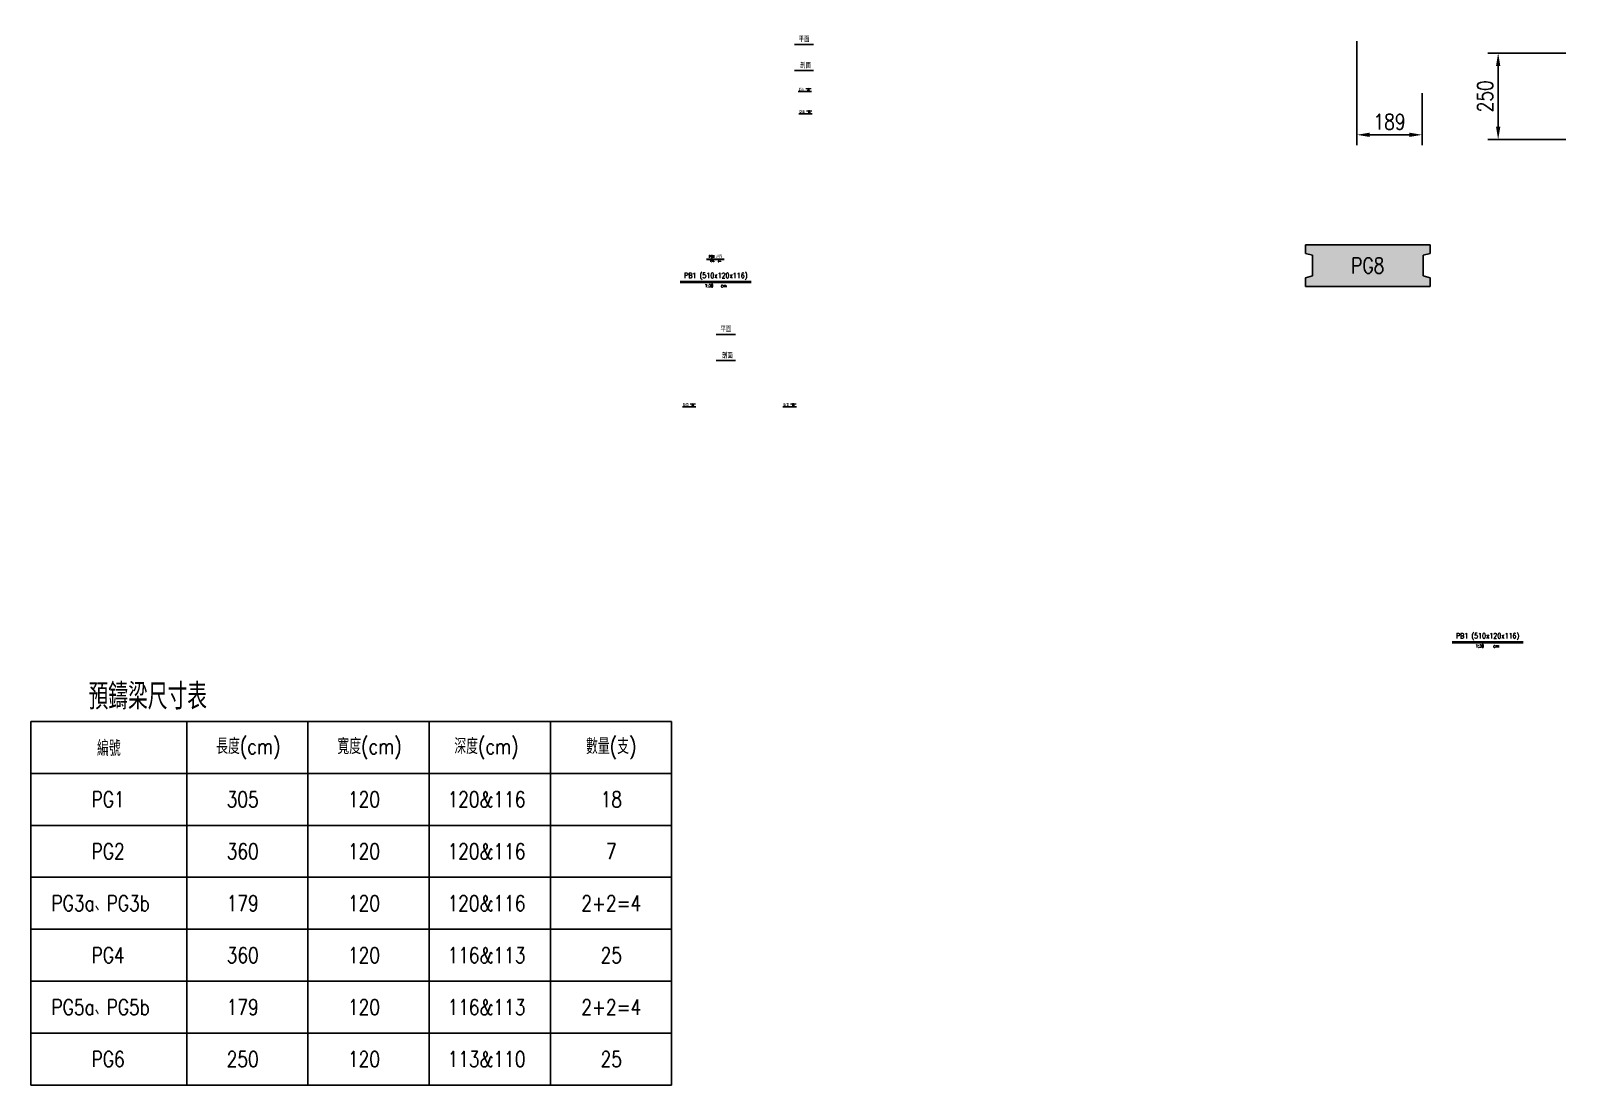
# Model space of a CAD drawing. Extents: x -4206 to 3960, y -1277 to 4499.
# Drawn here: x -4206 to 256, y -1277 to 1767 of the extents above; entities that cross this region are included whole.
import ezdxf
from ezdxf.enums import TextEntityAlignment as Align

# ---------------------------------------------------------------- set-up
doc = ezdxf.new("R2010")
doc.units = 0
doc.header["$LTSCALE"] = 3
doc.header["$PDMODE"] = 35
doc.linetypes.add('DASHED', pattern=[19.05, 12.7, -6.35])
doc.layers.get('0').update_dxf_attribs({"linetype": 'CONTINUOUS'})
doc.layers.get('Defpoints').update_dxf_attribs({"linetype": 'CONTINUOUS'})
for name, color, linetype in [('HB_DIM', 1, 'CONTINUOUS'), ('HB_TXT_CTEXT', 2, 'CONTINUOUS'), ('預鑄梁', 7, 'CONTINUOUS'), ('預鑄梁_HATCH', 253, 'CONTINUOUS'), ('預鑄梁_TXT', 2, 'CONTINUOUS'), ('預鑄梁_外緣', 7, 'DASHED')]:
    doc.layers.add(name, color=color, linetype=linetype)
doc.styles.get("Standard").update_dxf_attribs({"font": 'ROMANS.shx', "width": 0.8, "bigfont": 'LCHINA.shx'})
doc.styles.add('結構平面-V3$0$STANDARD', font='ROMANS', dxfattribs={"width": 0.8, "bigfont": 'LCHINA.shx'})
doc.dimstyles.new('150cm', dxfattribs={"dimscale": 15, "dimtxt": 3, "dimasz": 2.5, "dimexe": 2, "dimexo": 2, "dimgap": 1, "dimtad": 1, "dimdsep": 46, "dimtxsty": 'Standard', "dimcen": 0, "dimclrt": 2, "dimadec": 0, "dimazin": 0, "dimtfac": 1, "dimtix": 1, "dimtmove": 2, "dimatfit": 3, "dimfxl": 1, "dimtolj": 1, "dimtzin": 0, "dimarcsym": 0})

# ---------------------------------------------------------------- blocks, each defined once
blk = doc.blocks.new('beam_Topview')
at = {"layer": 'HB_TXT_CTEXT', "color": 4, "linetype": 'Continuous'}
blk.add_line((-27.8, 0), (27.8, 0), dxfattribs=at)
at = {"layer": 'HB_TXT_CTEXT', "color": 4, "linetype": 'Continuous', "width": 0.8}
blk.add_text('平面', height=15, rotation=360, dxfattribs=at).set_placement((0, 16.5), align=Align.MIDDLE)
blk = doc.blocks.new('beam_SectionSide')
at = {"layer": 'HB_TXT_CTEXT', "color": 4, "linetype": 'Continuous'}
blk.add_line((-27.8, 0), (27.8, 0), dxfattribs=at)
at = {"layer": 'HB_TXT_CTEXT', "color": 4, "linetype": 'Continuous', "width": 0.8}
blk.add_text(' 剖面', height=15, rotation=360, dxfattribs=at).set_placement((0, 16.5), align=Align.MIDDLE)
blk = doc.blocks.new('beam_SectionA')
at = {"layer": 'HB_TXT_CTEXT', "color": 4, "linetype": 'Continuous'}
blk.add_line((-19.5, 0), (19.5, 0), dxfattribs=at)
at = {"layer": 'HB_TXT_CTEXT', "color": 4, "linetype": 'Continuous', "width": 0.8}
blk.add_text('斷面 "A"', height=7.5, rotation=360, dxfattribs=at).set_placement((0, 6.6), align=Align.MIDDLE)
blk = doc.blocks.new('beam_SectionB')
at = {"layer": 'HB_TXT_CTEXT', "color": 4, "linetype": 'Continuous'}
blk.add_line((-19.5, 0), (19.5, 0), dxfattribs=at)
at = {"layer": 'HB_TXT_CTEXT', "color": 4, "linetype": 'Continuous', "width": 0.8}
blk.add_text('斷面 "B"', height=7.5, rotation=360, dxfattribs=at).set_placement((0, 6.6), align=Align.MIDDLE)
blk = doc.blocks.new('beam_title')
at = {"layer": 'HB_TXT_CTEXT', "color": 3, "linetype": 'Continuous'}
blk.add_line((-102.5, 3), (102.5, 3), dxfattribs=at)
at = {"layer": 'HB_TXT_CTEXT', "color": 1, "linetype": 'Continuous'}
blk.add_line((-102.5, 0), (102.5, 0), dxfattribs=at)
at = {"color": 3, "linetype": 'Continuous', "width": 0.8}
blk.add_attdef('A', text='', height=15, dxfattribs=at).set_placement((0, 19.5), align=Align.MIDDLE)
at = {"color": 2, "linetype": 'Continuous', "width": 0.8}
for tag, p in [('1:30', (-22.4, -9)), ('CM', (24.8, -9))]:
    blk.add_attdef(tag, text='', height=9, dxfattribs=at).set_placement(p, align=Align.MIDDLE)
blk = doc.blocks.new('*D39')
at = {"layer": 'Defpoints', "color": 0, "transparency": 16777216}
for p in [(-377.6, 1767), (-188.6, 1617), (-188.6, 1467)]:
    blk.add_point(p, dxfattribs=at)
at = {"layer": 'HB_DIM', "color": 0, "lineweight": -2, "transparency": 16777216}
for p, q in [((-377.6, 1737), (-377.6, 1437)), ((-188.6, 1587), (-188.6, 1437)), ((-340.1, 1467), (-226.1, 1467))]:
    blk.add_line(p, q, dxfattribs=at)
at = {"layer": 'HB_DIM', "color": 0, "transparency": 16777216}
for points in [[(-340.1, 1473.3), (-340.1, 1460.8), (-377.6, 1467)], [(-226.1, 1460.8), (-226.1, 1473.3), (-188.6, 1467)]]:
    blk.add_solid(points, dxfattribs=at)
at = {"layer": 'HB_DIM', "color": 2, "linetype": 'Continuous', "transparency": 16777216, "insert": (-283.1, 1504.5), "char_height": 45, "attachment_point": 5}
blk.add_mtext('\\A1;189', dxfattribs=at)
blk = doc.blocks.new('*D40')
at = {"layer": 'Defpoints', "color": 0, "transparency": 16777216}
for p in [(30.7, 1703.2), (255.7, 1703.2), (255.7, 1453.2)]:
    blk.add_point(p, dxfattribs=at)
at = {"layer": 'HB_DIM', "color": 0, "lineweight": -2, "transparency": 16777216}
for p, q in [((225.7, 1703.2), (0.7, 1703.2)), ((30.7, 1490.7), (30.7, 1665.7)), ((225.7, 1453.2), (0.7, 1453.2))]:
    blk.add_line(p, q, dxfattribs=at)
at = {"layer": 'HB_DIM', "color": 0, "transparency": 16777216}
for points in [[(36.9, 1665.7), (24.4, 1665.7), (30.7, 1703.2)], [(24.4, 1490.7), (36.9, 1490.7), (30.7, 1453.2)]]:
    blk.add_solid(points, dxfattribs=at)
at = {"layer": 'HB_DIM', "color": 2, "linetype": 'Continuous', "transparency": 16777216, "insert": (-6.8, 1578.2), "char_height": 45, "attachment_point": 5, "rotation": 90}
blk.add_mtext('\\A1;250', dxfattribs=at)
blk = doc.blocks.new('PG8')
at = {"layer": '預鑄梁_HATCH'}
blk.add_hatch(color=256, dxfattribs=at).paths.add_polyline_path([(0, 25), (0, 0), (360, 0), (360, 25), (340, 30), (340, 90), (360, 95), (360, 120), (0, 120), (0, 95), (20, 90), (20, 30)])
at = {"layer": '預鑄梁', "linetype": 'DASHED', "ltscale": 50}
blk.add_lwpolyline([(0, 0), (0, 25), (20, 30), (20, 90), (0, 95), (0, 120), (360, 120), (360, 95), (340, 90), (340, 30), (360, 25), (360, 0), (0, 0)], dxfattribs=at)
at = {"layer": '預鑄梁_外緣'}
blk.add_lwpolyline([(0, 0), (0, 25), (20, 30), (20, 90), (0, 95), (0, 120), (360, 120), (360, 95), (340, 90), (340, 30), (360, 25), (360, 0), (0, 0)], dxfattribs=at)
at = {"layer": '預鑄梁_TXT', "linetype": 'Continuous', "style": '結構平面-V3$0$STANDARD', "width": 0.8}
blk.add_text('PG8', height=45, rotation=0, dxfattribs=at).set_placement((180, 60), align=Align.MIDDLE)

msp = doc.modelspace()

# ---------------------------------------------------------------- linework, layer by layer
at = {"layer": 'HB_TXT_CTEXT', "color": 3, "linetype": 'Continuous'}
for p, q in [((-2255.222, 1108.153), (-2204.016, 1108.153)), ((-2330.778, 1043.477), (-2125.728, 1043.477)), ((-4205.652, -226.704), (-4205.652, -1276.704)), ((-2355.652, -226.704), (-4205.652, -226.704)), ((-2355.652, -1276.704), (-2355.652, -226.704)), ((-4205.652, -1276.704), (-2355.652, -1276.704))]:
    msp.add_line(p, q, dxfattribs=at)
at = {"layer": 'HB_TXT_CTEXT', "color": 1, "linetype": 'Continuous'}
for p, q in [((-2255.222, 1106.653), (-2204.016, 1106.653)), ((-2330.778, 1040.477), (-2125.728, 1040.477))]:
    msp.add_line(p, q, dxfattribs=at)
at = {"layer": 'HB_TXT_CTEXT', "color": 4, "linetype": 'Continuous'}
for p, q in [((-2227.055, 890.08), (-2171.54, 890.08)), ((-2227.185, 814.943), (-2171.67, 814.943)), ((-2324.462, 681.801), (-2285.47, 681.801)), ((-2034.512, 681.801), (-1995.52, 681.801)), ((-4205.652, -376.704), (-2355.652, -376.704))]:
    msp.add_line(p, q, dxfattribs=at)
at = {"layer": 'HB_TXT_CTEXT', "color": 7, "linetype": 'Continuous'}
for p, q in [((-3755.652, -226.704), (-3755.652, -1276.704)), ((-3405.652, -226.704), (-3405.652, -1276.704)), ((-3055.652, -226.704), (-3055.652, -1276.704)), ((-2705.652, -226.704), (-2705.652, -1276.704)), ((-4205.652, -526.704), (-2355.652, -526.704)), ((-4205.652, -676.704), (-2355.652, -676.704)), ((-4205.652, -826.704), (-2355.652, -826.704)), ((-4205.652, -976.704), (-2355.652, -976.704)), ((-4205.652, -1126.704), (-2355.652, -1126.704))]:
    msp.add_line(p, q, dxfattribs=at)

# ---------------------------------------------------------------- block references
at = {"color": 0, "linetype": 'Continuous'}
for name, p in [('beam_Topview', (-1973.463, 1727.652)), ('beam_SectionSide', (-1973.593, 1652.515)), ('beam_SectionA', (-1971.059, 1591.867)), ('beam_SectionB', (-1968.994, 1527.455))]:
    msp.add_blockref(name, p, dxfattribs=at)
ref = msp.add_blockref('beam_title', (0, 0), dxfattribs=at)
ref.add_attrib('A', 'PB1 (510x120x116)', dxfattribs={"color": 0, "linetype": 'Continuous', "height": 15, "width": 0.8}).set_placement((-0.003, 19.498), align=Align.MIDDLE)
ref.add_attrib('1:30', '1:30', dxfattribs={"color": 0, "linetype": 'Continuous', "height": 9, "width": 0.8}).set_placement((-22.435, -9.003), align=Align.MIDDLE)
ref.add_attrib('CM', 'cm', dxfattribs={"color": 0, "linetype": 'Continuous', "height": 9, "width": 0.8}).set_placement((24.837, -9.002), align=Align.MIDDLE)
at = {"layer": '預鑄梁'}
msp.add_blockref('PG8', (-525.87, 1029.538), dxfattribs=at)

# ---------------------------------------------------------------- texts
at = {"layer": 'HB_TXT_CTEXT', "color": 3, "linetype": 'Continuous', "width": 0.8}
for s, height, p in [('PB1 詳圖', 7.5, (-2229.619, 1116.403)), ('PB1 (510x120x116)', 15, (-2228.253, 1059.977)), ('預鑄梁尺寸表', 75, (-3868.183, -150.915))]:
    msp.add_text(s, height=height, rotation=360, dxfattribs=at).set_placement(p, align=Align.MIDDLE)
at = {"layer": 'HB_TXT_CTEXT', "linetype": 'Continuous', "width": 0.8}
for s, height, p in [('1:15    cm', 4.5, (-2229.619, 1102.153)), ('1:30    cm', 9, (-2228.253, 1031.477))]:
    msp.add_text(s, height=height, rotation=360, dxfattribs=at).set_placement(p, align=Align.MIDDLE)
at = {"layer": 'HB_TXT_CTEXT', "color": 4, "linetype": 'Continuous', "width": 0.8}
for s, height, p in [('平面', 15, (-2199.297, 906.58)), (' 剖面', 15, (-2199.427, 831.443)), ('斷面 "A"', 7.5, (-2304.966, 688.401)), ('斷面 "B"', 7.5, (-2015.016, 688.401)), ('長度(cm)', 45, (-3577.821, -301.704)), ('寬度(cm)', 45, (-3227.821, -301.704)), ('深度(cm)', 45, (-2890.321, -301.704)), ('數量(支)', 45, (-2530.015, -301.704)), ('編號', 45, (-3980.652, -301.704))]:
    msp.add_text(s, height=height, rotation=360, dxfattribs=at).set_placement(p, align=Align.MIDDLE)
for s, p in [('PG1', (-4030.573, -451.704)), ('PG2', (-4030.573, -601.704)), ('PG3a、PG3b', (-4146.309, -751.704)), ('PG4', (-4030.573, -901.704)), ('PG5a、PG5b', (-4146.309, -1051.704)), ('PG6', (-4030.573, -1201.704))]:
    msp.add_text(s, height=45, rotation=360, dxfattribs=at).set_placement(p, align=Align.MIDDLE_LEFT)
at = {"layer": 'HB_TXT_CTEXT', "color": 2, "linetype": 'Continuous', "width": 0.8}
for s, p in [('305', (-3547.821, -451.704)), ('120', (-3197.821, -451.704)), ('360', (-3547.821, -601.704)), ('120', (-3197.821, -601.704)), ('179', (-3547.821, -751.704)), ('120', (-3197.821, -751.704)), ('360', (-3547.821, -901.704)), ('120', (-3197.821, -901.704)), ('179', (-3547.821, -1051.704)), ('120', (-3197.821, -1051.704)), ('250', (-3547.821, -1201.704)), ('120', (-3197.821, -1201.704))]:
    msp.add_text(s, height=45, rotation=360, dxfattribs=at).set_placement(p, align=Align.MIDDLE_RIGHT)
for s, p in [('120&116', (-2890.321, -451.704)), ('18', (-2530.015, -451.704)), ('120&116', (-2890.321, -601.704)), ('7', (-2530.015, -601.704)), ('120&116', (-2890.321, -751.704)), ('2+2=4', (-2530.015, -751.704)), ('116&113', (-2890.321, -901.704)), ('25', (-2530.015, -901.704)), ('116&113', (-2890.321, -1051.704)), ('2+2=4', (-2530.015, -1051.704)), ('113&110', (-2890.321, -1201.704)), ('25', (-2530.015, -1201.704))]:
    msp.add_text(s, height=45, rotation=360, dxfattribs=at).set_placement(p, align=Align.MIDDLE)

# ---------------------------------------------------------------- dimensions: what is measured, and where the dimension line sits
at = {"layer": 'HB_DIM'}
dim = msp.add_linear_dim(base=(-188.626, 1467.048), p1=(-377.626, 1767.048), p2=(-188.626, 1617.048), dimstyle='150cm', dxfattribs=at)
dim.commit()
dim.dimension.update_dxf_attribs({"geometry": '*D39', "text_midpoint": (-283.126, 1504.548)})
dim = msp.add_linear_dim(base=(30.671, 1703.153), p1=(255.671, 1453.153), p2=(255.671, 1703.153), angle=90, dimstyle='150cm', dxfattribs=at)
dim.commit()
dim.dimension.update_dxf_attribs({"geometry": '*D40', "text_midpoint": (-6.829, 1578.153)})

doc.saveas('drawing.dxf')
